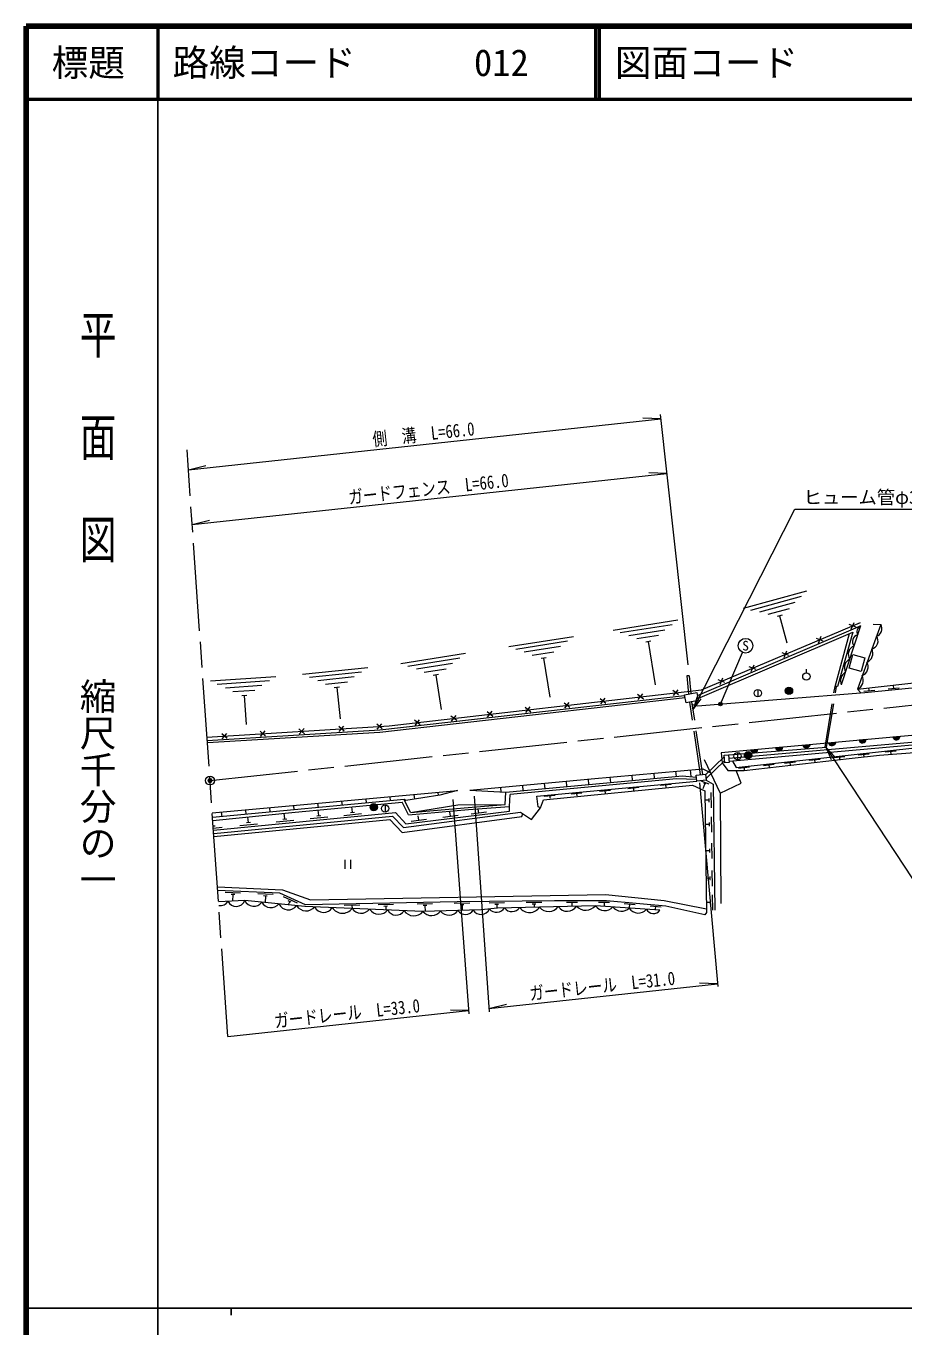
# Model space of a CAD drawing. Units: millimetres at full size, sheet at 1:1000; details may follow other scales. Extents: x 40000 to 680000, y 20000 to 380000.
# Drawn here: x 40000 to 159832, y 202409 to 380000 of the extents above; entities that cross this region are included whole.
import ezdxf
from ezdxf.enums import TextEntityAlignment as Align

# ---------------------------------------------------------------- set-up
doc = ezdxf.new("R2010")
doc.units = ezdxf.units.MM
doc.header["$LTSCALE"] = 1000
doc.header["$PDMODE"] = 32
doc.header["$PDSIZE"] = 500
doc.linetypes.add('CHAIN', pattern=[18.5, 12, -1.5, 3.5, -1.5])
doc.linetypes.add('DASHED', pattern=[7.5, 6, -1.5])
for name, color, linetype, lineweight in [('M-BGD', 7, 'Continuous', 13), ('M-BMK', 2, 'CHAIN', 13), ('M-BMK-SRVR', 3, 'Continuous', 13), ('M-STR-HTXT', 7, 'Continuous', 13), ('M-STR-STRC', 7, 'Continuous', 13), ('M-TTL', 2, 'Continuous', 140), ('M-TTL-BAND', 7, 'Continuous', 25), ('M-TTL-LINE', 7, 'Continuous', 50)]:
    doc.layers.add(name, color=color, linetype=linetype, lineweight=lineweight)
doc.layers.add('M-OTRS', color=6, linetype='Continuous')
doc.layers.add('M-TTL-TXT', color=7, linetype='Continuous')
doc.styles.add('@ＭＳ ゴシック', font='')
doc.styles.add('ＭＳ ゴシック', font='')
doc.styles.get('@ＭＳ ゴシック').set_extended_font_data('@MS Gothic')
doc.styles.get('ＭＳ ゴシック').set_extended_font_data('MS Gothic')

# ---------------------------------------------------------------- blocks, each defined once
blk = doc.blocks.new('open_arrow')
at = {"color": 0, "linetype": 'Continuous', "lineweight": -2}
blk.add_lwpolyline([(7.5, 1.25), (0, 0), (7.5, -1.25)], dxfattribs=at)

msp = doc.modelspace()

# ---------------------------------------------------------------- hatches: boundary and pattern name
at = {"layer": 'M-BGD'}
for points in [[(143657, 289103, -1), (144616, 289387, -1)], [(154682, 282594, -0.82183), (153695, 282504)], [(159291, 283015, -0.82183), (158304, 282925)], [(138064, 280310, -1), (139023, 280593, -1)], [(139888, 281243, -0.82183), (138902, 281153)], [(143288, 281553, -0.82183), (142301, 281463)], [(147008, 281893, -0.82183), (146021, 281803)], [(150519, 282214, -0.82183), (149532, 282124)], [(86977, 273221, -1), (87936, 273505, -1)]]:
    msp.add_hatch(color=256, dxfattribs=at).paths.add_polyline_path(points)
at = {"layer": 'M-STR-HTXT'}
msp.add_hatch(color=256, dxfattribs=at).paths.add_polyline_path([(135010, 287538, -1), (134543, 287358, -0.41421), (134686, 287681, -0.41421)])

# ---------------------------------------------------------------- linework, layer by layer
at = {"layer": 'M-BGD'}
for p, q in [((137939, 300522), (146564, 302878)), ((138935, 300275), (145832, 302159)), ((144953, 301297), (140130, 299980)), ((144146, 300455), (141252, 299665)), ((120152, 297543), (128985, 298935)), ((143195, 299573), (142520, 299389)), ((142857, 299481), (143857, 295821)), ((152637, 297649), (153013, 298575)), ((105876, 295295), (114709, 296686)), ((121115, 297189), (128178, 298301)), ((127209, 297541), (122270, 296763)), ((126315, 296793), (123351, 296326)), ((148166, 295762), (148543, 296688)), ((150417, 289840), (152398, 297060)), ((153288, 297924), (152362, 298300)), ((106839, 294940), (113902, 296053)), ((112934, 295293), (107994, 294515)), ((125272, 296021), (124580, 295912)), ((124926, 295967), (125858, 290052)), ((148818, 296037), (147891, 296413)), ((91164, 292977), (99997, 294369)), ((92126, 292623), (99189, 293735)), ((112039, 294544), (109076, 294078)), ((110996, 293773), (110305, 293664)), ((110651, 293718), (111490, 288390)), ((144120, 294054), (143193, 294430)), ((143468, 293779), (143845, 294705)), ((77741, 291507), (86633, 292448)), ((78684, 291104), (85795, 291856)), ((98221, 292975), (93282, 292197)), ((97326, 292227), (94363, 291760)), ((96284, 291455), (95592, 291347)), ((95938, 291401), (96682, 286678)), ((130499, 291307), (130201, 291279)), ((130201, 291279), (130439, 288793)), ((130499, 291307), (130735, 288852)), ((139648, 292166), (138722, 292543)), ((138997, 291891), (139373, 292818)), ((146505, 291712), (146505, 292212)), ((65169, 290598), (74090, 291202)), ((66097, 290160), (73230, 290643)), ((72198, 289971), (67210, 289634)), ((84789, 291147), (79816, 290621)), ((83857, 290445), (80874, 290129)), ((82777, 289727), (82081, 289654)), ((82429, 289690), (82879, 285431)), ((135401, 290373), (134474, 290750)), ((134749, 290098), (135126, 291025)), ((150755, 289832), (150417, 289840)), ((153478, 289485), (153927, 288992)), ((155086, 289277), (155051, 289635)), ((157691, 289533), (159184, 289679)), ((158438, 289606), (158403, 289964)), ((71241, 289305), (68248, 289103)), ((70134, 288629), (69436, 288582)), ((69785, 288605), (70054, 284632)), ((119136, 287533), (118353, 288154)), ((118434, 287452), (119055, 288235)), ((124264, 288126), (123481, 288747)), ((123562, 288045), (124183, 288828)), ((129079, 288683), (128295, 289304)), ((128377, 288601), (128998, 289385)), ((139880, 289432), (139880, 288432)), ((154340, 289203), (155833, 289350)), ((103708, 285749), (102924, 286370)), ((103006, 285667), (103627, 286451)), ((108908, 286350), (108124, 286971)), ((108205, 286269), (108826, 287052)), ((114226, 286965), (113442, 287586)), ((113524, 286884), (114145, 287667)), ((83438, 283732), (82689, 284394)), ((82733, 283688), (83394, 284438)), ((88613, 284055), (87863, 284717)), ((87907, 284011), (88569, 284761)), ((93796, 284602), (93013, 285223)), ((93094, 284521), (93715, 285305)), ((98785, 285179), (98001, 285800)), ((98082, 285098), (98704, 285882)), ((67467, 282737), (66718, 283398)), ((66762, 282693), (67423, 283442)), ((72692, 283062), (71942, 283724)), ((71986, 283018), (72648, 283768)), ((78007, 283394), (77257, 284055)), ((77301, 283350), (77963, 284100)), ((154682, 282594), (153695, 282504)), ((159291, 283015), (158304, 282925)), ((135886, 280515), (149269, 281574)), ((137125, 280830), (137125, 279830)), ((139888, 281243), (138902, 281153)), ((143288, 281553), (142301, 281463)), ((147008, 281893), (146021, 281803)), ((150519, 282214), (149532, 282124)), ((155065, 280623), (153574, 280458)), ((158746, 281030), (157255, 280865)), ((158000, 280947), (158033, 280649)), ((138753, 278820), (137262, 278655)), ((142129, 279193), (140638, 279028)), ((141384, 279110), (141417, 278812)), ((145009, 279511), (143518, 279346)), ((144264, 279429), (144297, 279131)), ((148373, 279883), (146882, 279718)), ((147628, 279801), (147660, 279502)), ((151762, 280258), (150271, 280093)), ((151016, 280175), (151049, 279877)), ((154320, 280541), (154353, 280242)), ((116707, 277176), (116772, 276465)), ((119694, 277451), (119759, 276737)), ((122682, 277725), (122747, 277010)), ((125669, 278000), (125734, 277283)), ((128656, 278275), (128722, 277555)), ((130648, 278458), (130732, 277542)), ((138007, 278737), (138040, 278439)), ((96228, 275392), (96268, 274966)), ((104758, 276064), (104813, 275467)), ((107745, 276342), (107809, 275646)), ((110733, 276620), (110797, 275919)), ((113720, 276898), (113784, 276192)), ((115882, 275295), (114389, 275152)), ((119756, 275664), (118263, 275521)), ((119009, 275592), (119038, 275294)), ((123644, 276034), (122151, 275892)), ((122898, 275963), (122926, 275664)), ((128044, 276453), (126551, 276311)), ((127298, 276382), (127326, 276083)), ((133263, 276505), (132140, 276929)), ((132649, 276577), (132384, 275875)), ((132780, 276527), (132518, 276626)), ((133547, 273262), (133520, 275362)), ((134744, 275292), (134844, 260235)), ((76509, 273600), (76567, 272984)), ((79796, 273899), (79853, 273294)), ((83082, 274198), (83138, 273603)), ((86369, 274496), (86424, 273912)), ((89006, 273691), (89006, 272691)), ((89655, 274795), (89709, 274222)), ((92942, 275094), (93003, 274449)), ((112232, 274947), (110739, 274805)), ((111485, 274876), (111514, 274577)), ((115135, 275223), (115164, 274925)), ((133234, 274308), (132676, 274301)), ((133237, 274063), (133230, 274553)), ((66650, 272704), (66711, 272056)), ((69936, 273003), (69997, 272365)), ((70358, 271281), (70285, 272023)), ((73223, 273302), (73282, 272675)), ((75033, 271737), (75591, 271791)), ((75312, 271764), (75237, 272528)), ((78790, 271802), (81179, 272035)), ((79677, 272190), (80234, 272245)), ((79956, 272217), (79882, 272971)), ((83385, 272251), (85773, 272484)), ((84271, 272639), (84829, 272693)), ((84550, 272666), (84479, 273396)), ((92556, 271467), (94641, 271725)), ((93598, 271596), (93525, 272191)), ((96887, 272004), (98971, 272262)), ((97929, 272133), (97856, 272728)), ((100751, 272452), (102835, 272711)), ((101793, 272581), (101727, 273117)), ((105977, 272828), (106003, 273458)), ((133590, 269962), (133563, 272062)), ((65543, 270811), (65805, 270836)), ((65564, 270511), (66750, 270627)), ((69193, 270865), (71581, 271099)), ((70079, 271253), (70636, 271308)), ((74147, 271349), (76535, 271582)), ((133276, 271009), (132722, 271001)), ((133279, 270764), (133273, 271253)), ((133636, 266372), (133609, 268472)), ((133322, 267418), (132772, 267411)), ((133326, 267173), (133319, 267663)), ((83494, 266164), (83494, 264964)), ((84294, 266164), (84294, 264964)), ((133684, 262606), (133657, 264706)), ((133371, 263653), (132824, 263645)), ((133374, 263408), (133368, 263898)), ((69293, 261629), (67195, 261725)), ((68478, 261426), (67988, 261448)), ((68233, 261437), (68192, 260546)), ((73732, 261425), (71634, 261521)), ((72916, 261222), (72427, 261245)), ((72672, 261233), (72631, 260346)), ((77040, 260265), (75129, 261136)), ((133727, 259314), (133700, 261413)), ((76208, 260381), (75762, 260584)), ((75985, 260482), (75784, 260040)), ((85539, 259987), (83439, 259945)), ((84489, 259966), (84497, 259576)), ((90143, 260063), (88043, 260022)), ((89342, 259837), (88852, 259828)), ((89097, 259832), (89107, 259345)), ((95493, 260170), (93393, 260128)), ((94692, 259944), (94202, 259934)), ((94447, 259939), (94463, 259135)), ((100559, 260259), (98459, 260228)), ((99757, 260037), (99267, 260030)), ((99512, 260034), (99523, 259270)), ((105299, 260302), (103200, 260281)), ((104497, 260084), (104007, 260079)), ((104252, 260081), (104257, 259583)), ((110383, 260353), (108283, 260332)), ((109580, 260135), (109090, 260130)), ((109335, 260132), (109340, 259711)), ((115253, 260370), (113753, 260370)), ((114503, 260370), (114503, 259950)), ((119646, 260370), (118146, 260370)), ((118896, 260370), (118896, 259950)), ((123120, 260017), (121626, 260152)), ((122373, 260085), (122336, 259666)), ((126669, 259727), (125175, 259862)), ((125922, 259794), (125890, 259436)), ((133413, 260360), (132870, 260353)), ((133417, 260115), (133410, 260605))]:
    msp.add_line(p, q, dxfattribs=at)
at = {"layer": 'M-BGD', "linetype": 'DASHED'}
for p, q in [((149064, 281558), (150417, 289840)), ((149269, 281574), (150619, 289835)), ((132377, 277843), (130893, 287751)), ((132078, 277815), (130599, 287692)), ((132752, 277764), (135289, 280221)), ((132800, 277254), (135337, 279710)), ((105413, 273714), (105484, 275434)), ((92195, 272323), (91332, 274029)), ((92479, 272649), (91593, 274399)), ((106003, 273458), (106071, 275115))]:
    msp.add_line(p, q, dxfattribs=at)
at = {"layer": 'M-BGD'}
for points in [[(64700, 282918), (89564, 284469), (132179, 289397), (153897, 298564)], [(155638, 298354), (156658, 298284), (155423, 294958), (153478, 289485), (170028, 291325), (181914, 292617), (199427, 294191), (210292, 295294)], [(131627, 288606), (153918, 298111), (151280, 290069)], [(131704, 288223), (152870, 297261), (150755, 289832)], [(130949, 287377), (131628, 287194), (154505, 289039), (179330, 291478), (192216, 292687), (210276, 294328)], [(195156, 283739), (197166, 287008), (196596, 289622), (181075, 288322), (164021, 286270), (163903, 283436), (134891, 280786), (135038, 279420), (135801, 278395), (138034, 278395), (152354, 280012), (156492, 280445), (161837, 280863), (165085, 281642), (168239, 283659), (191462, 285654)], [(129896, 288586), (88287, 283878), (64733, 282443)], [(129955, 288291), (88313, 283579), (64754, 282144)], [(190729, 287603), (168176, 285219), (164445, 282958), (161923, 282308), (135935, 279993)], [(190771, 287205), (168307, 284830), (164602, 282585), (161991, 281912), (135972, 279595)], [(136429, 279636), (136949, 278771), (162150, 281557), (165046, 282021), (168381, 284179), (191552, 286204)], [(132549, 279863), (134744, 275292), (137599, 276663), (136907, 278395)], [(100581, 275676), (117158, 277218), (132364, 278615), (133395, 278101)], [(100581, 275676), (105484, 275434), (129598, 277635), (131484, 277479)], [(131518, 277125), (128792, 277243), (106071, 275115)], [(132819, 277057), (133805, 276499), (134027, 259301)], [(65419, 272593), (98910, 275636), (96496, 275002), (91855, 274267), (91593, 274399), (65464, 271938)], [(65615, 269774), (90039, 272155), (91528, 270589), (107511, 272676), (108996, 271702), (110219, 273289), (110615, 274349), (130973, 276369), (132658, 275610), (132889, 258994), (132636, 258676), (127310, 259850), (119215, 260580), (112141, 260580), (98853, 260447), (78126, 260034), (74639, 261624), (66155, 262013)], [(110219, 273289), (109882, 273435), (109743, 274860), (131536, 276937)], [(65493, 271534), (76736, 272681), (91332, 274029)], [(92479, 272649), (98925, 273703), (105413, 273714)], [(92479, 272649), (100367, 273332), (105413, 273714)], [(65585, 270212), (90434, 272637), (91820, 271073), (105977, 272828)], [(65645, 269344), (89669, 271693), (91317, 269894), (107668, 272084), (107806, 272483)], [(92195, 272323), (100391, 273033), (106003, 273458)], [(66123, 262471), (75025, 262076), (78825, 260710), (119078, 261459), (127122, 260649), (132882, 259492)], [(126510, 259298), (117735, 259909), (104347, 259593), (102137, 259340), (94182, 259127), (78045, 259820), (69866, 260615), (66263, 260466)]]:
    msp.add_lwpolyline(points, dxfattribs=at)
for points in [[(152856, 294228), (154508, 293774), (153987, 291877), (152335, 292331)], [(129877, 288680), (131545, 289015), (131763, 287926), (130095, 287591)], [(135267, 280457), (135886, 280515), (135984, 279471), (135365, 279413)], [(131458, 277757), (132741, 277878), (132819, 277057), (131536, 276937)]]:
    msp.add_lwpolyline(points, close=True, dxfattribs=at)
for centre in [(146505, 291212), (144136, 289245), (139880, 288932), (137125, 280330), (138544, 280452), (87456, 273363), (89006, 273191)]:
    msp.add_circle(centre, 500, dxfattribs=at)
for centre, radius, start, end in [((153700, 295993), 902, 101.9969, 221.68048), ((154294, 297303), 891, 114.96581, 208.71157), ((155182, 296043), 1111, 282.51203, 36.72481), ((155767, 297718), 1056, 286.83423, 32.40261), ((153475, 294232), 1245, 111.11278, 212.56461), ((154316, 294340), 1268, 291.73201, 29.14907), ((152970, 292418), 1266, 115.43637, 208.24102), ((153620, 292541), 1320, 292.79195, 28.08912), ((152598, 290606), 1423, 121.50011, 202.17728), ((152967, 290702), 1320, 292.79195, 28.08912), ((154179, 282647), 505, 196.39007, 354.04826), ((158789, 283068), 505, 196.39007, 354.04826), ((139386, 281295), 505, 196.39007, 354.04826), ((142786, 281606), 505, 196.39007, 354.04826), ((146506, 281946), 505, 196.39007, 354.04826), ((150017, 282266), 505, 196.39007, 354.04826), ((66471, 261209), 1296, 262.45744, 327.87711), ((68695, 261087), 1262, 206.71042, 338.04878), ((71082, 261190), 1345, 205.27827, 323.61222), ((73424, 261088), 1439, 208.93414, 319.95635), ((75800, 260743), 1401, 204.48375, 324.40674), ((78233, 260734), 1524, 211.92987, 320.37351), ((80635, 260366), 1369, 206.18342, 328.89977), ((83190, 260504), 1620, 211.44129, 323.64191), ((85734, 260389), 1501, 214.3365, 320.7467), ((88180, 260310), 1551, 214.12994, 320.95325), ((90516, 259886), 1260, 206.04431, 329.03889), ((99977, 259989), 1270, 215.31241, 327.75586), ((102107, 259947), 1232, 211.05872, 337.0686), ((104220, 260305), 1288, 220.61869, 327.64428), ((106333, 260392), 1286, 217.1378, 325.5622), ((108724, 260633), 1646, 216.01902, 326.68098), ((111345, 260687), 1571, 217.57621, 325.12379), ((113860, 260660), 1504, 215.41864, 327.28136), ((116402, 261062), 1763, 223.57131, 319.12869), ((118985, 260776), 1521, 214.75466, 317.28343), ((121276, 260608), 1457, 216.35915, 315.67893), ((123562, 260386), 1477, 212.64157, 319.39651), ((125633, 259889), 1057, 206.0125, 326.02558), ((92931, 260161), 1623, 214.66494, 320.41827), ((95354, 260068), 1503, 218.74856, 324.31971), ((97734, 260101), 1474, 218.13218, 324.9361)]:
    msp.add_arc(centre, radius, start, end, dxfattribs=at)
at = {"layer": 'M-BMK'}
for p, q in [((67544, 242059), (61972, 322129)), ((65112, 276999), (235057, 295302))]:
    msp.add_line(p, q, dxfattribs=at)
at = {"layer": 'M-BMK-SRVR'}
msp.add_circle((65112, 276999), 600, dxfattribs=at)
at = {"layer": 'M-OTRS'}
msp.add_point((65112, 276999), dxfattribs=at)
at = {"layer": 'M-STR-HTXT'}
for p, q in [((130388, 292793), (126580, 326991)), ((62160, 319427), (126649, 326372)), ((126649, 326372), (124195, 326452)), ((62160, 319427), (64540, 320027)), ((62681, 311940), (127479, 318919)), ((127452, 318916), (124998, 318995)), ((62681, 311940), (65061, 312540)), ((134776, 287448), (137814, 294492)), ((131910, 276667), (134420, 248890)), ((98240, 274419), (100420, 245160)), ((101170, 274871), (103217, 245427)), ((103184, 245897), (134387, 249258)), ((134387, 249258), (131933, 249337)), ((67544, 242059), (100388, 245596)), ((100388, 245596), (97934, 245675)), ((103184, 245897), (105565, 246497))]:
    msp.add_line(p, q, dxfattribs=at)
for points in [[(131052, 286690), (144955, 314051), (180052, 314051)], [(149159, 281565), (163362, 260001), (198525, 260001)]]:
    msp.add_lwpolyline(points, dxfattribs=at)
msp.add_circle((134776, 287448), 250, dxfattribs=at)
at = {"layer": 'M-STR-STRC'}
msp.add_circle((138210, 295410), 1000, dxfattribs=at)
at = {"layer": 'M-TTL'}
for p, q in [((40000, 380000), (40000, 20000)), ((680000, 380000), (40000, 380000))]:
    msp.add_line(p, q, dxfattribs=at)
at = {"layer": 'M-TTL-BAND'}
for p, q in [((58000, 370000), (58000, 20000)), ((40000, 205000), (579000, 205000)), ((68000, 205000), (68000, 204000))]:
    msp.add_line(p, q, dxfattribs=at)
at = {"layer": 'M-TTL-LINE'}
for p, q in [((58000, 380000), (58000, 370000)), ((117750, 380000), (117750, 370000)), ((118250, 380000), (118250, 370000)), ((40000, 370000), (680000, 370000))]:
    msp.add_line(p, q, dxfattribs=at)

# ---------------------------------------------------------------- block references
at = {"layer": 'M-STR-HTXT', "xscale": 240, "yscale": 240}
for p, rotation in [((131052, 286690), 63.1), ((149159, 281565), 303.4)]:
    msp.add_blockref('open_arrow', p, dxfattribs=dict(at, rotation=rotation))

# ---------------------------------------------------------------- texts
at = {"layer": 'M-STR-HTXT', "style": 'ＭＳ ゴシック', "width": 0.8}
for s, p in [('側\u3000溝\u3000L=66.0', (94410, 322849)), ('ガードフェンス\u3000L=66.0', (95085, 315378)), ('ガードレール\u3000L=31.0', (118791, 247526)), ('ガードレール\u3000L=33.0', (83971, 243776))]:
    msp.add_text(s, height=1833, rotation=6.147, dxfattribs=at).set_placement(p, align=Align.BOTTOM_CENTER)
at = {"layer": 'M-STR-HTXT', "style": 'ＭＳ ゴシック'}
msp.add_text('ヒューム管φ300 L=9.3', height=1833, dxfattribs=at).set_placement((146120, 314205), align=Align.BOTTOM_LEFT)
at = {"layer": 'M-STR-STRC', "style": 'ＭＳ ゴシック'}
msp.add_text('S', height=1320, dxfattribs=at).set_placement((138210, 295410), align=Align.MIDDLE_CENTER)
at = {"layer": 'M-TTL-BAND', "style": '@ＭＳ ゴシック', "width": 1.4}
msp.add_text('平  面  図', height=3666, rotation=270, dxfattribs=at).set_placement((49777, 306475), align=Align.MIDDLE_RIGHT)
at = {"layer": 'M-TTL-BAND', "style": '@ＭＳ ゴシック'}
msp.add_text('縮尺千分の一', height=3666, rotation=270, dxfattribs=at).set_placement((49777, 261030), align=Align.MIDDLE_RIGHT)
at = {"layer": 'M-TTL-TXT', "style": 'ＭＳ ゴシック'}
msp.add_text('標題', height=3666, dxfattribs=at).set_placement((48500, 375000), align=Align.MIDDLE_CENTER)
for s, p in [('路線コード', (60000, 375000)), ('012', (101142, 375000)), ('図面コード', (120380, 375000))]:
    msp.add_text(s, height=3666, dxfattribs=at).set_placement(p, align=Align.MIDDLE_LEFT)

doc.saveas('drawing.dxf')
